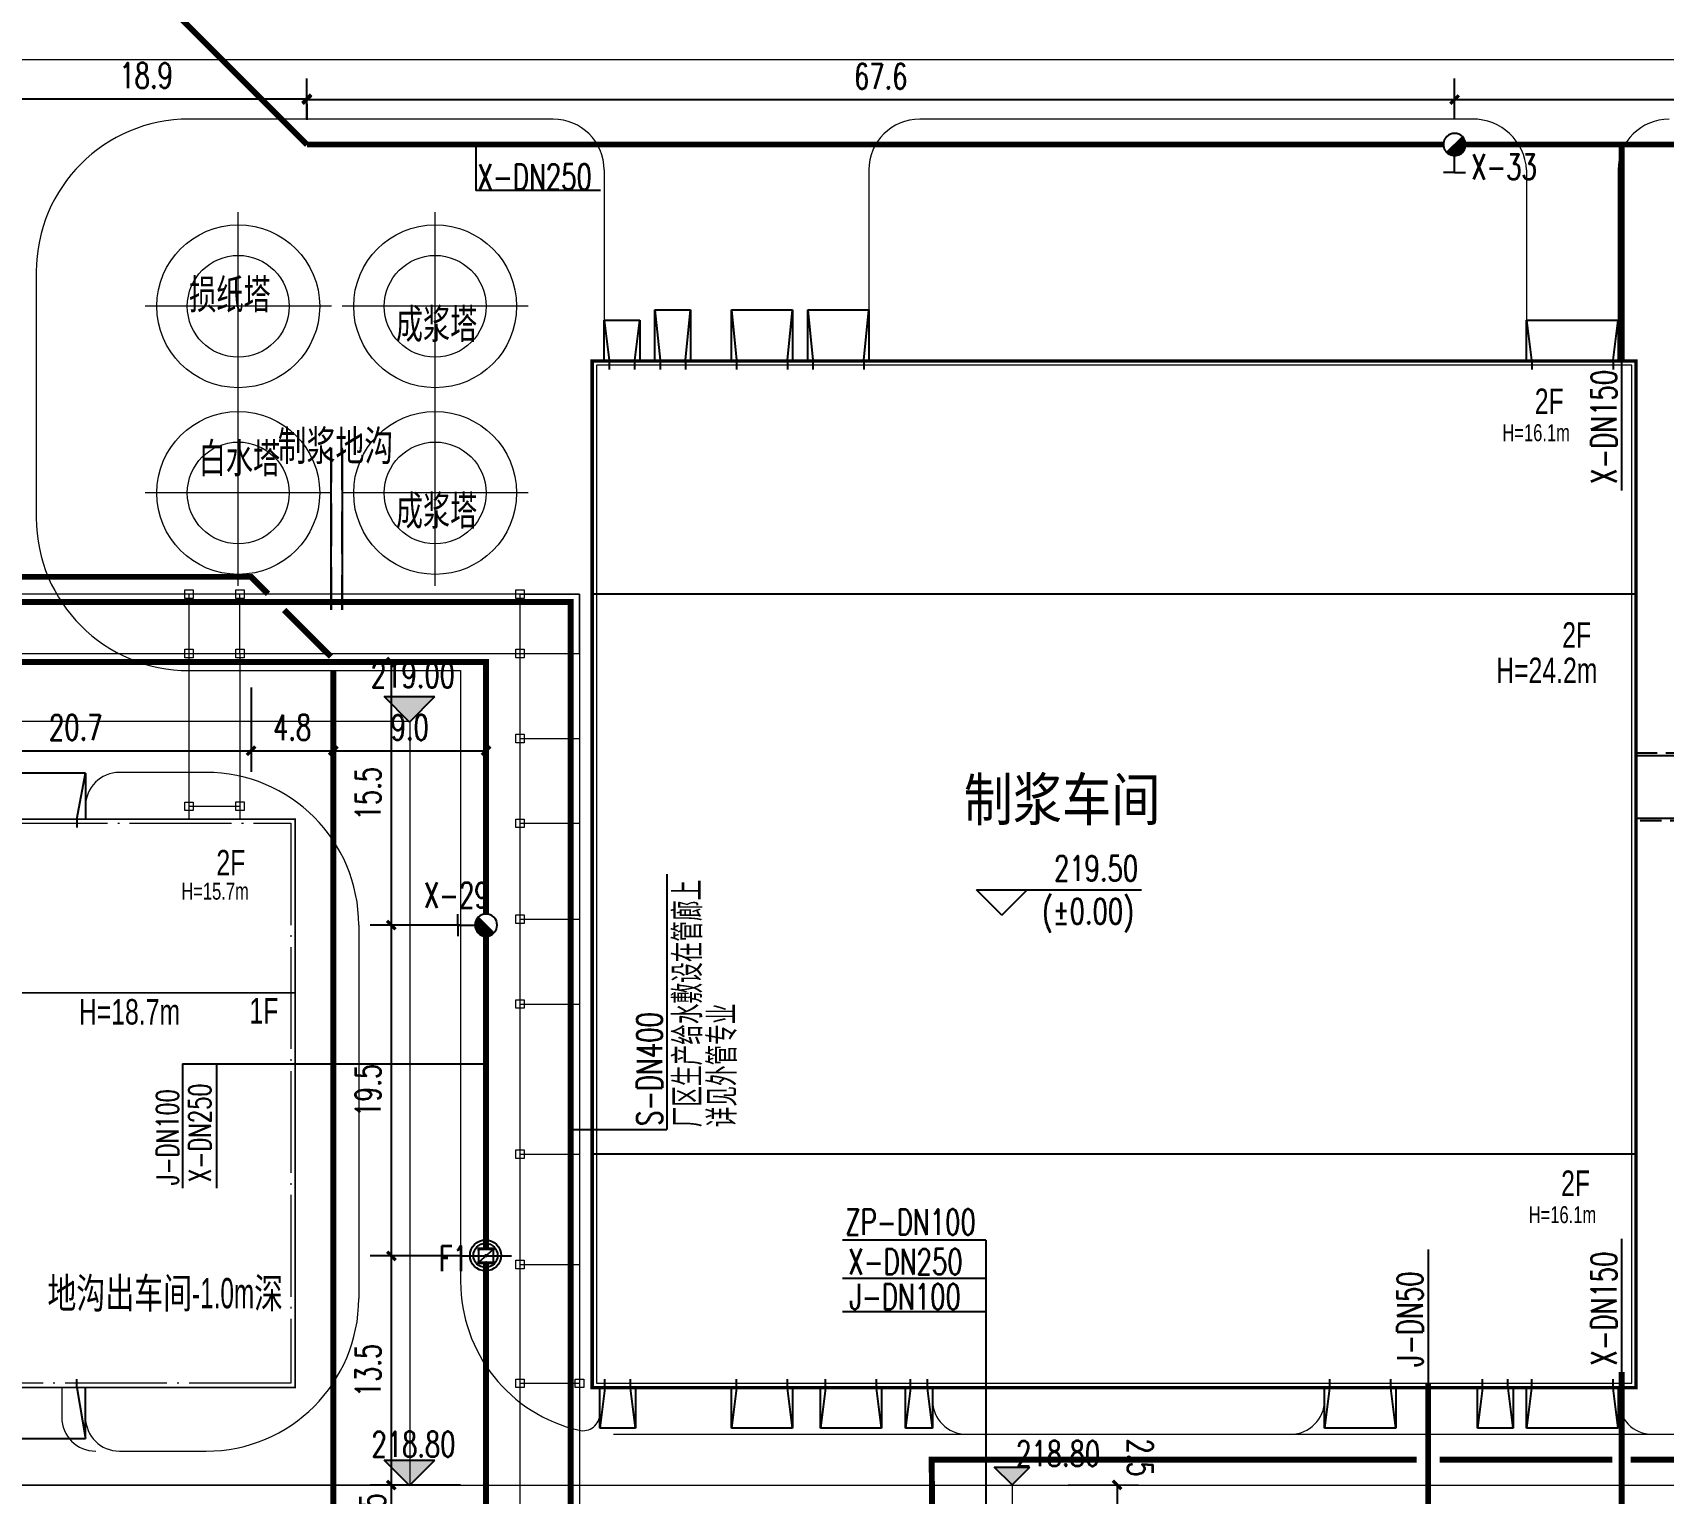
# Model space of a CAD drawing. Header units: metres. Extents: x 497246 to 997717, y 2998582 to 5998198.
# Drawn here: x 499414.8 to 499510.9, y 2999120.8 to 2999206.9 of the extents above; entities that cross this region are included whole.
import ezdxf
from ezdxf.enums import TextEntityAlignment as Align

# ---------------------------------------------------------------- set-up
doc = ezdxf.new("R2010")
doc.units = ezdxf.units.M
doc.header["$LTSCALE"] = 1000
for name, pattern in [('DASH', [0.35, 0.25, -0.1]), ('DASHED2', [0.375, 0.25, -0.125]), ('DOTE', [2.42, 2, -0.2, 0.02, -0.2]), ('HIDDEN', [0.375, 0.25, -0.125])]:
    doc.linetypes.add(name, pattern=pattern)
doc.layers.get('0').update_dxf_attribs({"linetype": 'CONTINUOUS'})
doc.layers.get('Defpoints').update_dxf_attribs({"linetype": 'CONTINUOUS'})
for name, color, linetype in [('DIM_ELEV', 3, 'CONTINUOUS'), ('EQUIP_消火栓', 7, 'CONTINUOUS'), ('eqzj1', 40, 'CONTINUOUS'), ('PIPE-喷淋', 6, 'CONTINUOUS'), ('PIPE-消防', 1, 'CONTINUOUS'), ('PIPE-给水', 3, 'CONTINUOUS'), ('PUB_TEXT', 7, 'CONTINUOUS'), ('STAIR', 2, 'CONTINUOUS'), ('TWT_DIM', 3, 'CONTINUOUS'), ('VALVE_喷淋', 7, 'CONTINUOUS'), ('建筑', 7, 'CONTINUOUS'), ('建筑门坡散水', 9, 'CONTINUOUS'), ('文字', 255, 'CONTINUOUS'), ('新建建筑', 2, 'CONTINUOUS')]:
    doc.layers.add(name, color=color, linetype=linetype)
doc.layers.add('建筑轴线', color=1, linetype='DOTE', lineweight=15, plot=False)
for name, color, linetype, lineweight in [('桁架-管廊', 6, 'CONTINUOUS', 0), ('细线', 7, 'CONTINUOUS', 18), ('设备', 253, 'CONTINUOUS', 15), ('道路', 4, 'CONTINUOUS', 15), ('道路中线', 1, 'DOTE', 13)]:
    doc.layers.add(name, color=color, linetype=linetype, lineweight=lineweight)
doc.styles.add('_HZTXT', font='txt.shx', dxfattribs={"width": 0.8, "bigfont": 'HZTXT.shx'})
doc.styles.add('_TCH_DIM', font='SIMPLEX', dxfattribs={"bigfont": 'GBCBIG'})
doc.styles.add('_TCH_DIM_T3', font='SIMPLEX', dxfattribs={"width": 0.705882, "bigfont": 'GBCBIG'})
doc.styles.add('CLWD', font='ARIALN.TTF')
doc.styles.add('HZTXT', font='txt', dxfattribs={"width": 0.7, "bigfont": 'HZTXT'})
doc.styles.get("Standard").update_dxf_attribs({"font": 'rs.shx', "bigfont": 'hztxt.shx'})
doc.styles.add('TG_LINETYPE', font='SIMPLEX', dxfattribs={"width": 0.8, "height": 3, "bigfont": 'HZTXT'})
doc.styles.add('亨利项目总图布置_2022_8_8_t3--03$0$亨利项目总图布置_2022_8_8_t3--02$0$CEC', font='ARIALN.TTF')
doc.linetypes.add('TG_J', pattern='A,2,-0.3,["J",TG_LINETYPE,S=0.1,R=0,X=-0.23,Y=-0.15],0', length=2.3)
doc.linetypes.add('TG_QS', pattern='A,3,-0.6,["QS",TG_LINETYPE,S=0.1,R=0,X=-0.52,Y=-0.15],0', length=3.6)
doc.linetypes.add('TG_S', pattern='A,2,-0.6,["S",TG_LINETYPE,S=0.1,R=0,X=-0.52,Y=-0.15],0', length=2.6)
doc.linetypes.add('TG_X', pattern='A,3,-0.3,["X",TG_LINETYPE,S=0.1,R=0,X=-0.23,Y=-0.15],0', length=3.3)
doc.linetypes.add('TG_ZP', pattern='A,3,-0.6,["ZP",TG_LINETYPE,S=0.1,R=0,X=-0.6,Y=-0.2],0', length=3.6)
doc.dimstyles.new('_TWT_ARCH&&1', dxfattribs={"dimtxt": 1.4875, "dimasz": 0.5, "dimexe": 1.25, "dimexo": 1.5, "dimgap": 0.63125, "dimtad": 1, "dimdec": 1, "dimzin": 0, "dimdsep": 46, "dimtxsty": '_TCH_DIM_T3', "dimblk": 'ARCHTICK', "dimcen": 0.09, "dimclrt": 7, "dimazin": 2, "dimtfac": 1, "dimtdec": 1, "dimtix": 1, "dimtmove": 2, "dimatfit": 3, "dimfxl": 1, "dimtolj": 1, "dimtzin": 0, "dimarcsym": 0})

# ---------------------------------------------------------------- blocks, each defined once
blk = doc.blocks.new('A$C8b354ef7')
at = {"layer": '设备', "color": 1, "linetype": 'DOTE'}
for p, q in [((5.487, 0), (5.487, 11.015)), ((0, 5.508), (10.975, 5.508))]:
    blk.add_line(p, q, dxfattribs=at)
at = {"layer": '设备'}
blk.add_circle((5.487, 5.475), 4.8, dxfattribs=at)
at = {"layer": '设备', "linetype": 'HIDDEN'}
blk.add_circle((5.487, 5.475), 3, dxfattribs=at)
blk = doc.blocks.new('$VALVE$00000316')
for p, q in [((-125, 72), (125, -72)), ((-125, 72), (-125, -72)), ((-125, 72), (125, 72)), ((125, 72), (125, -72)), ((-125, -72), (125, -72))]:
    blk.add_line(p, q)
at = {"const_width": 21.1}
blk.add_lwpolyline([(-11, 0, 1), (11, 0, 1)], format="xyb", close=True, dxfattribs=at)
for p in [(-125, 0), (125, 0)]:
    blk.add_point(p)
at = {"color": 7, "flags": 9}
for tag in ['XSIZE', 'YSIZE']:
    blk.add_attdef(tag, (0, 0), '', height=0.5, dxfattribs=at)
blk = doc.blocks.new('_ArchTick')
at = {"color": 0, "linetype": 'ByBlock', "const_width": 0.4}
blk.add_lwpolyline([(-0.5, -0.5), (0.5, 0.5)], dxfattribs=at)
blk = doc.blocks.new('*D310')
at = {"layer": 'Defpoints', "color": 0, "transparency": 16777216}
for p in [(499474.308, 2999121.33), (499474.319, 2999118.832), (499478.697, 2999118.85)]:
    blk.add_point(p, dxfattribs=at)
at = {"layer": 'TWT_DIM', "color": 0, "lineweight": -2, "transparency": 16777216}
for p, q in [((499475.808, 2999121.336), (499479.937, 2999121.353)), ((499478.687, 2999121.348), (499478.697, 2999118.85)), ((499475.819, 2999118.838), (499479.947, 2999118.855))]:
    blk.add_line(p, q, dxfattribs=at)
at = {"layer": 'TWT_DIM', "color": 0, "lineweight": -2, "transparency": 16777216, "xscale": 0.5, "yscale": 0.5, "zscale": 0.5}
for p, rotation in [((499478.687, 2999121.348), 90.23729361564837), ((499478.697, 2999118.85), 270.2372936156484)]:
    blk.add_blockref('_ArchTick', p, dxfattribs=dict(at, rotation=rotation))
at = {"layer": 'TWT_DIM', "color": 7, "transparency": 16777216, "insert": (499480.055, 2999122.954), "char_height": 1.4875, "attachment_point": 5, "rotation": 270.23729, "style": '_TCH_DIM_T3'}
blk.add_mtext('\\A1;2.5', dxfattribs=at)
blk = doc.blocks.new('*D333')
at = {"layer": 'Defpoints', "color": 0, "transparency": 16777216}
for p in [(499412.015, 2999204.227), (499430.956, 2999204.227), (499430.956, 2999203.03)]:
    blk.add_point(p, dxfattribs=at)
at = {"layer": 'TWT_DIM', "color": 0, "lineweight": -2, "transparency": 16777216}
for p, q in [((499412.015, 2999203.03), (499430.956, 2999203.03)), ((499412.015, 2999202.727), (499412.015, 2999201.78)), ((499430.956, 2999202.727), (499430.956, 2999201.78))]:
    blk.add_line(p, q, dxfattribs=at)
at = {"layer": 'TWT_DIM', "color": 0, "lineweight": -2, "transparency": 16777216, "xscale": 0.5, "yscale": 0.5, "zscale": 0.5, "rotation": 180}
blk.add_blockref('_ArchTick', (499412.015, 2999203.03), dxfattribs=at)
at = {"layer": 'TWT_DIM', "color": 0, "lineweight": -2, "transparency": 16777216, "xscale": 0.5, "yscale": 0.5, "zscale": 0.5}
blk.add_blockref('_ArchTick', (499430.956, 2999203.03), dxfattribs=at)
at = {"layer": 'TWT_DIM', "color": 7, "transparency": 16777216, "insert": (499421.486, 2999204.405), "char_height": 1.4875, "attachment_point": 5, "style": '_TCH_DIM_T3'}
blk.add_mtext('\\A1;18.9', dxfattribs=at)
blk = doc.blocks.new('*D371')
at = {"layer": 'Defpoints', "color": 0, "transparency": 16777216}
for p in [(499435.934, 2999121.333), (499441.515, 2999121.333), (499441.515, 2999117.83)]:
    blk.add_point(p, dxfattribs=at)
at = {"layer": 'TWT_DIM', "color": 0, "lineweight": -2, "transparency": 16777216}
for p, q in [((499440.015, 2999121.333), (499434.684, 2999121.333)), ((499435.934, 2999121.333), (499435.934, 2999121.833)), ((499435.934, 2999117.83), (499435.934, 2999121.333)), ((499440.015, 2999117.83), (499434.684, 2999117.83)), ((499435.934, 2999117.83), (499435.934, 2999117.33))]:
    blk.add_line(p, q, dxfattribs=at)
at = {"layer": 'TWT_DIM', "color": 0, "lineweight": -2, "transparency": 16777216, "xscale": 0.5, "yscale": 0.5, "zscale": 0.5}
for p, rotation in [((499435.934, 2999121.333), 270), ((499435.934, 2999117.83), 90)]:
    blk.add_blockref('_ArchTick', p, dxfattribs=dict(at, rotation=rotation))
at = {"layer": 'TWT_DIM', "color": 7, "transparency": 16777216, "insert": (499434.833, 2999119.737), "char_height": 1.4875, "attachment_point": 5, "rotation": 90, "style": '_TCH_DIM_T3'}
blk.add_mtext('\\A1;3.5', dxfattribs=at)
blk = doc.blocks.new('*D372')
at = {"layer": 'Defpoints', "color": 0, "transparency": 16777216}
for p in [(499435.934, 2999134.843), (499441.515, 2999134.843), (499441.515, 2999121.333)]:
    blk.add_point(p, dxfattribs=at)
at = {"layer": 'TWT_DIM', "color": 0, "lineweight": -2, "transparency": 16777216}
for p, q in [((499440.015, 2999134.843), (499434.684, 2999134.843)), ((499435.934, 2999121.333), (499435.934, 2999134.843)), ((499440.015, 2999121.333), (499434.684, 2999121.333))]:
    blk.add_line(p, q, dxfattribs=at)
at = {"layer": 'TWT_DIM', "color": 0, "lineweight": -2, "transparency": 16777216, "xscale": 0.5, "yscale": 0.5, "zscale": 0.5}
for p, rotation in [((499435.934, 2999134.843), 90), ((499435.934, 2999121.333), 270)]:
    blk.add_blockref('_ArchTick', p, dxfattribs=dict(at, rotation=rotation))
at = {"layer": 'TWT_DIM', "color": 7, "transparency": 16777216, "insert": (499434.559, 2999128.088), "char_height": 1.4875, "attachment_point": 5, "rotation": 90, "style": '_TCH_DIM_T3'}
blk.add_mtext('\\A1;13.5', dxfattribs=at)
blk = doc.blocks.new('*D373')
at = {"layer": 'Defpoints', "color": 0, "transparency": 16777216}
for p in [(499435.934, 2999154.333), (499441.515, 2999154.333), (499441.515, 2999134.843)]:
    blk.add_point(p, dxfattribs=at)
at = {"layer": 'TWT_DIM', "color": 0, "lineweight": -2, "transparency": 16777216}
for p, q in [((499440.015, 2999154.333), (499434.684, 2999154.333)), ((499435.934, 2999134.843), (499435.934, 2999154.333)), ((499440.015, 2999134.843), (499434.684, 2999134.843))]:
    blk.add_line(p, q, dxfattribs=at)
at = {"layer": 'TWT_DIM', "color": 0, "lineweight": -2, "transparency": 16777216, "xscale": 0.5, "yscale": 0.5, "zscale": 0.5}
for p, rotation in [((499435.934, 2999154.333), 90), ((499435.934, 2999134.843), 270)]:
    blk.add_blockref('_ArchTick', p, dxfattribs=dict(at, rotation=rotation))
at = {"layer": 'TWT_DIM', "color": 7, "transparency": 16777216, "insert": (499434.559, 2999144.588), "char_height": 1.4875, "attachment_point": 5, "rotation": 90, "style": '_TCH_DIM_T3'}
blk.add_mtext('\\A1;19.5', dxfattribs=at)
blk = doc.blocks.new('*D374')
at = {"layer": 'Defpoints', "color": 0, "transparency": 16777216}
for p in [(499435.934, 2999169.833), (499441.515, 2999169.833), (499441.515, 2999154.333)]:
    blk.add_point(p, dxfattribs=at)
at = {"layer": 'TWT_DIM', "color": 0, "lineweight": -2, "transparency": 16777216}
for p, q in [((499440.015, 2999169.833), (499434.684, 2999169.833)), ((499435.934, 2999154.333), (499435.934, 2999169.833)), ((499440.015, 2999154.333), (499434.684, 2999154.333))]:
    blk.add_line(p, q, dxfattribs=at)
at = {"layer": 'TWT_DIM', "color": 0, "lineweight": -2, "transparency": 16777216, "xscale": 0.5, "yscale": 0.5, "zscale": 0.5}
for p, rotation in [((499435.934, 2999169.833), 90), ((499435.934, 2999154.333), 270)]:
    blk.add_blockref('_ArchTick', p, dxfattribs=dict(at, rotation=rotation))
at = {"layer": 'TWT_DIM', "color": 7, "transparency": 16777216, "insert": (499434.559, 2999162.083), "char_height": 1.4875, "attachment_point": 5, "rotation": 90, "style": '_TCH_DIM_T3'}
blk.add_mtext('\\A1;15.5', dxfattribs=at)
blk = doc.blocks.new('*D375')
at = {"layer": 'Defpoints', "color": 0, "transparency": 16777216}
for p in [(499432.515, 2999169.833), (499441.515, 2999169.833), (499441.515, 2999164.61)]:
    blk.add_point(p, dxfattribs=at)
at = {"layer": 'TWT_DIM', "color": 0, "lineweight": -2, "transparency": 16777216}
for p, q in [((499432.515, 2999168.333), (499432.515, 2999163.36)), ((499441.515, 2999168.333), (499441.515, 2999163.36)), ((499432.515, 2999164.61), (499441.515, 2999164.61))]:
    blk.add_line(p, q, dxfattribs=at)
at = {"layer": 'TWT_DIM', "color": 0, "lineweight": -2, "transparency": 16777216, "xscale": 0.5, "yscale": 0.5, "zscale": 0.5, "rotation": 180}
blk.add_blockref('_ArchTick', (499432.515, 2999164.61), dxfattribs=at)
at = {"layer": 'TWT_DIM', "color": 0, "lineweight": -2, "transparency": 16777216, "xscale": 0.5, "yscale": 0.5, "zscale": 0.5}
blk.add_blockref('_ArchTick', (499441.515, 2999164.61), dxfattribs=at)
at = {"layer": 'TWT_DIM', "color": 7, "transparency": 16777216, "insert": (499437.015, 2999165.985), "char_height": 1.4875, "attachment_point": 5, "style": '_TCH_DIM_T3'}
blk.add_mtext('\\A1;9.0', dxfattribs=at)
blk = doc.blocks.new('*D376')
at = {"layer": 'Defpoints', "color": 0, "transparency": 16777216}
for p in [(499427.667, 2999169.833), (499432.515, 2999169.833), (499432.515, 2999164.61)]:
    blk.add_point(p, dxfattribs=at)
at = {"layer": 'TWT_DIM', "color": 0, "lineweight": -2, "transparency": 16777216}
for p, q in [((499427.667, 2999168.333), (499427.667, 2999163.36)), ((499432.515, 2999168.333), (499432.515, 2999163.36)), ((499427.667, 2999164.61), (499432.515, 2999164.61))]:
    blk.add_line(p, q, dxfattribs=at)
at = {"layer": 'TWT_DIM', "color": 0, "lineweight": -2, "transparency": 16777216, "xscale": 0.5, "yscale": 0.5, "zscale": 0.5, "rotation": 180}
blk.add_blockref('_ArchTick', (499427.667, 2999164.61), dxfattribs=at)
at = {"layer": 'TWT_DIM', "color": 0, "lineweight": -2, "transparency": 16777216, "xscale": 0.5, "yscale": 0.5, "zscale": 0.5}
blk.add_blockref('_ArchTick', (499432.515, 2999164.61), dxfattribs=at)
at = {"layer": 'TWT_DIM', "color": 7, "transparency": 16777216, "insert": (499430.091, 2999165.985), "char_height": 1.4875, "attachment_point": 5, "style": '_TCH_DIM_T3'}
blk.add_mtext('\\A1;4.8', dxfattribs=at)
blk = doc.blocks.new('*D377')
at = {"layer": 'Defpoints', "color": 0, "transparency": 16777216}
for p in [(499407.015, 2999169.833), (499427.667, 2999169.833), (499427.667, 2999164.61)]:
    blk.add_point(p, dxfattribs=at)
at = {"layer": 'TWT_DIM', "color": 0, "lineweight": -2, "transparency": 16777216}
for p, q in [((499407.015, 2999168.333), (499407.015, 2999163.36)), ((499427.667, 2999168.333), (499427.667, 2999163.36)), ((499407.015, 2999164.61), (499427.667, 2999164.61))]:
    blk.add_line(p, q, dxfattribs=at)
at = {"layer": 'TWT_DIM', "color": 0, "lineweight": -2, "transparency": 16777216, "xscale": 0.5, "yscale": 0.5, "zscale": 0.5, "rotation": 180}
blk.add_blockref('_ArchTick', (499407.015, 2999164.61), dxfattribs=at)
at = {"layer": 'TWT_DIM', "color": 0, "lineweight": -2, "transparency": 16777216, "xscale": 0.5, "yscale": 0.5, "zscale": 0.5}
blk.add_blockref('_ArchTick', (499427.667, 2999164.61), dxfattribs=at)
at = {"layer": 'TWT_DIM', "color": 7, "transparency": 16777216, "insert": (499417.341, 2999165.985), "char_height": 1.4875, "attachment_point": 5, "style": '_TCH_DIM_T3'}
blk.add_mtext('\\A1;20.7', dxfattribs=at)
blk = doc.blocks.new('*D407')
at = {"layer": 'Defpoints', "color": 0, "transparency": 16777216}
for p in [(499498.573, 2999202.977), (499430.956, 2999200.333), (499498.573, 2999200.333)]:
    blk.add_point(p, dxfattribs=at)
at = {"layer": 'TWT_DIM', "color": 0, "lineweight": -2, "transparency": 16777216}
for p, q in [((499430.956, 2999201.833), (499430.956, 2999204.227)), ((499498.573, 2999201.833), (499498.573, 2999204.227)), ((499430.956, 2999202.977), (499498.573, 2999202.977))]:
    blk.add_line(p, q, dxfattribs=at)
at = {"layer": 'TWT_DIM', "color": 0, "lineweight": -2, "transparency": 16777216, "xscale": 0.5, "yscale": 0.5, "zscale": 0.5, "rotation": 180}
blk.add_blockref('_ArchTick', (499430.956, 2999202.977), dxfattribs=at)
at = {"layer": 'TWT_DIM', "color": 0, "lineweight": -2, "transparency": 16777216, "xscale": 0.5, "yscale": 0.5, "zscale": 0.5}
blk.add_blockref('_ArchTick', (499498.573, 2999202.977), dxfattribs=at)
at = {"layer": 'TWT_DIM', "color": 7, "transparency": 16777216, "insert": (499464.765, 2999204.352), "char_height": 1.4875, "attachment_point": 5, "style": '_TCH_DIM_T3'}
blk.add_mtext('\\A1;67.6', dxfattribs=at)
blk = doc.blocks.new('*D414')
at = {"layer": 'Defpoints', "color": 0, "transparency": 16777216}
for p in [(499582.069, 2999202.977), (499498.573, 2999200.333), (499582.069, 2999200.333)]:
    blk.add_point(p, dxfattribs=at)
at = {"layer": 'TWT_DIM', "color": 0, "lineweight": -2, "transparency": 16777216}
for p, q in [((499498.573, 2999201.833), (499498.573, 2999204.227)), ((499582.069, 2999201.833), (499582.069, 2999204.227)), ((499498.573, 2999202.977), (499582.069, 2999202.977))]:
    blk.add_line(p, q, dxfattribs=at)
at = {"layer": 'TWT_DIM', "color": 0, "lineweight": -2, "transparency": 16777216, "xscale": 0.5, "yscale": 0.5, "zscale": 0.5, "rotation": 180}
blk.add_blockref('_ArchTick', (499498.573, 2999202.977), dxfattribs=at)
at = {"layer": 'TWT_DIM', "color": 0, "lineweight": -2, "transparency": 16777216, "xscale": 0.5, "yscale": 0.5, "zscale": 0.5}
blk.add_blockref('_ArchTick', (499582.069, 2999202.977), dxfattribs=at)
at = {"layer": 'TWT_DIM', "color": 7, "transparency": 16777216, "insert": (499540.321, 2999204.352), "char_height": 1.4875, "attachment_point": 5, "style": '_TCH_DIM_T3'}
blk.add_mtext('\\A1;83.5', dxfattribs=at)
blk = doc.blocks.new('$TwtSys$00000385')
for p, q in [((0, 331), (-130, 331)), ((0, 331), (0, 131)), ((0, 331), (130, 331)), ((92, 92), (-92, -92))]:
    blk.add_line(p, q)
for start, end in [(135, 315), (315, 135)]:
    blk.add_arc((0, 0), 131, start, end)
at = {"color": 0}
for points in [[(-34, 127), (-127, 34), (34, 127), (-127, -34)], [(-93, 93), (-93, 93), (-34, 127), (-127, 34)], [(34, 127), (-127, -34), (93, 93), (-93, -93)]]:
    blk.add_solid(points, dxfattribs=at)

msp = doc.modelspace()

# ---------------------------------------------------------------- hatches: boundary and pattern name
at = {"layer": 'DIM_ELEV'}
for points in [[(499437.006, 2999166.301), (499435.506, 2999167.801), (499438.506, 2999167.801)], [(499437.005, 2999121.312), (499435.505, 2999122.812), (499438.505, 2999122.812)], [(499472.508, 2999121.349), (499471.458, 2999122.399), (499473.558, 2999122.399)]]:
    msp.add_hatch(color=0, dxfattribs=at).paths.add_polyline_path(points)
at = {"layer": 'PIPE-喷淋', "linetype": 'TG_ZP'}
for points in [[(499467.769, 2999122.833), (499467.594, 2999122.831), (499467.593, 2999123.008)], [(499467.769, 2999122.833), (499467.769, 2999123.008), (499467.593, 2999123.008)]]:
    msp.add_hatch(color=0, dxfattribs=at).paths.add_polyline_path(points)
at = {"layer": 'PIPE-消防', "linetype": 'TG_X'}
for points in [[(499441.515, 2999169.833), (499441.515, 2999170.008), (499441.69, 2999170.008)], [(499441.515, 2999169.833), (499441.69, 2999169.833), (499441.69, 2999170.008)]]:
    msp.add_hatch(color=256, dxfattribs=at).paths.add_polyline_path(points)
at = {"layer": 'PIPE-给水'}
for points in [[(499427.667, 2999174.857), (499427.667, 2999175.032), (499427.739, 2999175.032)], [(499427.667, 2999174.857), (499427.79, 2999174.981), (499427.739, 2999175.032)]]:
    msp.add_hatch(color=0, dxfattribs=at).paths.add_polyline_path(points)
at = {"layer": 'PIPE-给水', "linetype": 'TG_S'}
for points in [[(499446.504, 2999173.376), (499446.504, 2999173.551), (499446.679, 2999173.551)], [(499446.504, 2999173.376), (499446.679, 2999173.376), (499446.679, 2999173.551)]]:
    msp.add_hatch(color=111, dxfattribs=at).paths.add_polyline_path(points)

# ---------------------------------------------------------------- linework, layer by layer
at = {"color": 0}
for p, q in [((499509.265, 2999173.833), (499447.765, 2999173.833)), ((499509.265, 2999140.833), (499447.765, 2999140.833)), ((499440.015, 2999134.843), (499443.015, 2999134.843))]:
    msp.add_line(p, q, dxfattribs=at)
at = {"layer": 'DIM_ELEV', "color": 0}
for p, q in [((499437.006, 2999166.301), (499435.506, 2999167.801)), ((499435.506, 2999167.801), (499438.506, 2999167.801)), ((499437.006, 2999166.301), (499438.506, 2999167.801)), ((499437.005, 2999121.312), (499435.505, 2999122.812)), ((499435.505, 2999122.812), (499438.505, 2999122.812)), ((499437.005, 2999121.312), (499438.505, 2999122.812)), ((499472.508, 2999121.349), (499471.458, 2999122.399)), ((499471.458, 2999122.399), (499473.558, 2999122.399)), ((499472.508, 2999121.349), (499473.558, 2999122.399))]:
    msp.add_line(p, q, dxfattribs=at)
at = {"layer": 'eqzj1', "color": 150}
for p, q in [((499432.365, 2999182.407), (499432.365, 2999172.922)), ((499433.066, 2999172.922), (499433.066, 2999182.407))]:
    msp.add_line(p, q, dxfattribs=at)
at = {"layer": 'eqzj1', "color": 150, "linetype": 'DASHED2', "ltscale": 0.01}
for p, q in [((499432.415, 2999172.922), (499432.415, 2999182.458)), ((499433.016, 2999182.458), (499433.016, 2999172.922))]:
    msp.add_line(p, q, dxfattribs=at)
at = {"layer": 'PIPE-喷淋', "color": 0, "linetype": 'TG_ZP', "ltscale": 0.003, "const_width": 0.35}
for points in [[(499467.769, 2999122.833), (499467.799, 2999118.507)], [(499467.769, 2999122.833), (499496.34, 2999122.833)], [(499497.69, 2999122.833), (499507.873, 2999122.833)], [(499508.951, 2999122.833), (499525.367, 2999122.833)]]:
    msp.add_lwpolyline(points, dxfattribs=at)
at = {"layer": 'PIPE-消防', "color": 70, "linetype": 'ByBlock'}
for p, q in [((499440.912, 2999200.333), (499440.912, 2999197.624)), ((499423.628, 2999146.166), (499441.515, 2999146.166)), ((499446.504, 2999142.294), (499452.167, 2999142.294)), ((499470.963, 2999135.773), (499462.506, 2999135.773)), ((499470.963, 2999135.773), (499470.963, 2999116.621))]:
    msp.add_line(p, q, dxfattribs=at)
at = {"layer": 'PIPE-消防', "color": 70, "linetype": 'TG_X', "ltscale": 700}
for p, q in [((499508.411, 2999187.799), (499508.411, 2999179.947)), ((499508.411, 2999135.84), (499508.411, 2999127.989)), ((499497.01, 2999135.217), (499497.01, 2999127.366))]:
    msp.add_line(p, q, dxfattribs=at)
at = {"layer": 'PIPE-消防', "linetype": 'TG_X', "ltscale": 0.005, "const_width": 0.35}
for points in [[(499417.956, 2999213.333), (499430.974, 2999200.314)], [(499430.956, 2999200.333), (499497.92, 2999200.333)], [(499499.227, 2999200.333), (499508.411, 2999200.333)], [(499508.411, 2999200.333), (499508.411, 2999187.491)], [(499508.411, 2999200.333), (499525.84, 2999200.333)], [(499364.059, 2999169.833), (499441.515, 2999169.833)], [(499441.515, 2999154.987), (499441.515, 2999169.833)], [(499441.515, 2999135.303), (499441.515, 2999153.679)], [(499441.515, 2999117.83), (499441.515, 2999134.403)], [(499508.411, 2999127.989), (499508.411, 2999116.833)]]:
    msp.add_lwpolyline(points, dxfattribs=at)
at = {"layer": 'PIPE-给水', "color": 70, "linetype": 'ByBlock'}
for p, q in [((499448.251, 2999197.624), (499440.912, 2999197.624)), ((499452.167, 2999157.335), (499452.167, 2999142.294)), ((499423.628, 2999146.166), (499423.628, 2999138.827)), ((499425.627, 2999146.166), (499425.627, 2999138.827)), ((499471.019, 2999133.51), (499462.506, 2999133.51)), ((499471.019, 2999131.545), (499462.506, 2999131.545))]:
    msp.add_line(p, q, dxfattribs=at)
at = {"layer": 'PIPE-给水', "color": 0, "ltscale": 0.05, "const_width": 0.35}
for points in [[(499407.015, 2999174.857), (499427.667, 2999174.857)], [(499427.667, 2999174.857), (499428.664, 2999173.86)], [(499429.616, 2999172.908), (499432.372, 2999170.152)]]:
    msp.add_lwpolyline(points, dxfattribs=at)
at = {"layer": 'PIPE-给水', "color": 111, "linetype": 'TG_S', "ltscale": 0.004, "const_width": 0.35}
for points in [[(499446.504, 2999173.376), (499393.094, 2999173.376)], [(499446.504, 2999116.62), (499446.504, 2999173.376)]]:
    msp.add_lwpolyline(points, dxfattribs=at)
at = {"layer": 'PIPE-给水', "color": 80, "linetype": 'TG_J', "ltscale": 0.004, "const_width": 0.35}
for points in [[(499432.515, 2999116.62), (499432.515, 2999169.333)], [(499497.015, 2999118.833), (499497.015, 2999127.307)]]:
    msp.add_lwpolyline(points, dxfattribs=at)
at = {"layer": 'STAIR'}
for p, q in [((499417.415, 2999127.083), (499417.915, 2999124.083)), ((499417.915, 2999124.083), (499417.915, 2999127.083)), ((499412.115, 2999124.083), (499417.915, 2999124.083))]:
    msp.add_line(p, q, dxfattribs=at)
at = {"layer": 'VALVE_喷淋', "linetype": 'Continuous'}
for p, q in [((499441.012, 2999135.3), (499442.012, 2999135.306)), ((499441.012, 2999135.3), (499442.012, 2999135.306)), ((499441.013, 2999135.224), (499442.013, 2999135.231)), ((499441.013, 2999135.224), (499442.013, 2999135.231)), ((499441.018, 2999134.474), (499442.018, 2999134.481)), ((499441.018, 2999134.474), (499442.018, 2999134.481)), ((499441.018, 2999134.399), (499442.018, 2999134.406)), ((499441.018, 2999134.399), (499442.018, 2999134.406))]:
    msp.add_line(p, q, dxfattribs=at)
for radius in [0.913, 0.913, 0.713, 0.713]:
    msp.add_circle((499441.482, 2999134.865), radius, dxfattribs=at)
at = {"layer": '建筑'}
for p, q in [((499509.265, 2999173.833), (499447.765, 2999173.833)), ((499509.265, 2999140.833), (499447.765, 2999140.833))]:
    msp.add_line(p, q, dxfattribs=at)
at = {"layer": '建筑', "linetype": 'Continuous', "const_width": 0.1}
for points in [[(499447.765, 2999127.083), (499509.265, 2999127.083), (499509.265, 2999187.583), (499447.765, 2999187.583)], [(499237.765, 2999127.083), (499249.765, 2999127.083), (499249.765, 2999124.233), (499279.965, 2999124.233), (499279.965, 2999127.083), (499357.765, 2999127.083), (499357.765, 2999124.233), (499370.265, 2999124.233), (499370.265, 2999127.083), (499430.265, 2999127.083), (499430.265, 2999160.583), (499237.765, 2999160.583)]]:
    msp.add_lwpolyline(points, close=True, dxfattribs=at)
at = {"layer": '建筑', "linetype": 'DASH', "ltscale": 0.005}
msp.add_lwpolyline([(499509.265, 2999164.483), (499524.765, 2999164.483), (499524.765, 2999160.483), (499509.265, 2999160.483)], close=True, dxfattribs=at)
at = {"layer": '建筑', "flags": 128}
msp.add_lwpolyline([(499430.265, 2999150.333), (499237.765, 2999150.332)], dxfattribs=at)
at = {"layer": '建筑轴线', "ltscale": 3}
msp.add_lwpolyline([(499448.015, 2999127.333), (499509.015, 2999127.333), (499509.015, 2999187.333), (499448.015, 2999187.333)], close=True, dxfattribs=at)
at = {"layer": '建筑轴线', "ltscale": 0.003}
for points in [[(499448.015, 2999127.333), (499509.015, 2999127.333), (499509.015, 2999187.333), (499448.015, 2999187.333)], [(499238.015, 2999160.333), (499430.015, 2999160.333), (499430.015, 2999127.333), (499238.015, 2999127.333)]]:
    msp.add_lwpolyline(points, close=True, dxfattribs=at)
at = {"layer": '建筑门坡散水', "linetype": 'Continuous'}
for p, q in [((499451.465, 2999190.583), (499453.565, 2999190.583)), ((499451.465, 2999187.583), (499451.465, 2999190.583)), ((499451.465, 2999190.583), (499451.762, 2999187.618)), ((499453.269, 2999187.618), (499453.565, 2999190.583)), ((499453.565, 2999190.583), (499453.565, 2999187.583)), ((499455.965, 2999190.583), (499459.565, 2999190.583)), ((499455.965, 2999187.583), (499455.965, 2999190.583)), ((499455.965, 2999190.583), (499456.262, 2999187.618)), ((499459.269, 2999187.618), (499459.565, 2999190.583)), ((499459.565, 2999190.583), (499459.565, 2999187.583)), ((499460.465, 2999190.583), (499464.065, 2999190.583)), ((499460.465, 2999187.583), (499460.465, 2999190.583)), ((499460.465, 2999190.583), (499460.762, 2999187.618)), ((499463.769, 2999187.618), (499464.065, 2999190.583)), ((499464.065, 2999190.583), (499464.065, 2999187.583)), ((499448.465, 2999189.983), (499450.565, 2999189.983)), ((499448.465, 2999187.583), (499448.465, 2999189.983)), ((499448.465, 2999189.983), (499448.761, 2999187.618)), ((499450.27, 2999187.618), (499450.565, 2999189.983)), ((499450.565, 2999189.983), (499450.565, 2999187.583)), ((499502.815, 2999189.983), (499508.215, 2999189.983)), ((499502.815, 2999187.583), (499502.815, 2999189.983)), ((499502.815, 2999189.983), (499503.111, 2999187.618)), ((499507.92, 2999187.618), (499508.215, 2999189.983)), ((499508.215, 2999189.983), (499508.215, 2999187.583)), ((499448.765, 2999187.583), (499448.765, 2999187.083)), ((499450.265, 2999187.583), (499450.265, 2999187.083)), ((499451.765, 2999187.583), (499451.765, 2999187.083)), ((499453.265, 2999187.583), (499453.265, 2999187.083)), ((499456.265, 2999187.583), (499456.265, 2999187.083)), ((499459.265, 2999187.583), (499459.265, 2999187.083)), ((499460.765, 2999187.583), (499460.765, 2999187.083)), ((499463.765, 2999187.583), (499463.765, 2999187.083)), ((499503.115, 2999187.583), (499503.115, 2999187.083)), ((499507.915, 2999187.583), (499507.915, 2999187.083)), ((499417.915, 2999163.283), (499412.115, 2999163.283)), ((499417.415, 2999160.583), (499417.915, 2999163.283)), ((499417.915, 2999163.283), (499417.915, 2999160.583)), ((499417.415, 2999160.583), (499417.415, 2999160.083)), ((499417.415, 2999127.083), (499417.415, 2999127.583)), ((499417.415, 2999127.083), (499417.915, 2999124.083)), ((499417.915, 2999124.083), (499417.915, 2999127.083)), ((499448.215, 2999124.683), (499448.215, 2999127.048)), ((499448.512, 2999127.048), (499448.215, 2999124.683)), ((499448.515, 2999127.083), (499448.515, 2999127.583)), ((499450.015, 2999127.083), (499450.015, 2999127.583)), ((499450.315, 2999124.683), (499450.019, 2999127.048)), ((499450.315, 2999127.048), (499450.315, 2999124.683)), ((499455.965, 2999124.683), (499455.965, 2999127.083)), ((499456.262, 2999127.048), (499455.965, 2999124.683)), ((499456.265, 2999127.083), (499456.265, 2999127.583)), ((499459.265, 2999127.083), (499459.265, 2999127.583)), ((499459.565, 2999124.683), (499459.269, 2999127.048)), ((499459.565, 2999127.083), (499459.565, 2999124.683)), ((499461.215, 2999124.683), (499461.215, 2999127.083)), ((499461.512, 2999127.048), (499461.215, 2999124.683)), ((499461.515, 2999127.083), (499461.515, 2999127.583)), ((499464.515, 2999127.083), (499464.515, 2999127.583)), ((499464.815, 2999124.683), (499464.519, 2999127.048)), ((499464.815, 2999127.083), (499464.815, 2999124.683)), ((499466.215, 2999124.683), (499466.215, 2999127.083)), ((499466.512, 2999127.048), (499466.215, 2999124.683)), ((499466.515, 2999127.083), (499466.515, 2999127.583)), ((499467.515, 2999127.083), (499467.515, 2999127.583)), ((499467.815, 2999124.683), (499467.519, 2999127.048)), ((499467.815, 2999127.083), (499467.815, 2999124.683)), ((499490.915, 2999124.683), (499490.915, 2999127.083)), ((499491.211, 2999127.048), (499490.915, 2999124.683)), ((499491.215, 2999127.083), (499491.215, 2999127.583)), ((499494.815, 2999127.083), (499494.815, 2999127.583)), ((499495.115, 2999124.683), (499494.82, 2999127.048)), ((499495.115, 2999127.083), (499495.115, 2999124.683)), ((499499.915, 2999124.683), (499499.915, 2999127.083)), ((499500.211, 2999127.048), (499499.915, 2999124.683)), ((499500.215, 2999127.083), (499500.215, 2999127.583)), ((499501.715, 2999127.083), (499501.715, 2999127.583)), ((499502.015, 2999124.683), (499501.72, 2999127.048)), ((499502.015, 2999127.083), (499502.015, 2999124.683)), ((499502.815, 2999124.683), (499502.815, 2999127.083)), ((499503.111, 2999127.048), (499502.815, 2999124.683)), ((499503.115, 2999127.083), (499503.115, 2999127.583)), ((499507.915, 2999127.083), (499507.915, 2999127.583)), ((499508.215, 2999124.683), (499507.92, 2999127.048)), ((499508.215, 2999127.083), (499508.215, 2999124.683)), ((499412.115, 2999124.083), (499417.915, 2999124.083)), ((499450.315, 2999124.683), (499448.215, 2999124.683)), ((499459.565, 2999124.683), (499455.965, 2999124.683)), ((499464.815, 2999124.683), (499461.215, 2999124.683)), ((499467.815, 2999124.683), (499466.215, 2999124.683)), ((499495.115, 2999124.683), (499490.915, 2999124.683)), ((499502.015, 2999124.683), (499499.915, 2999124.683)), ((499508.215, 2999124.683), (499502.815, 2999124.683))]:
    msp.add_line(p, q, dxfattribs=at)
at = {"layer": '文字', "color": 0}
for p, q in [((499471.898, 2999154.911), (499470.398, 2999156.411)), ((499470.398, 2999156.411), (499480.126, 2999156.411)), ((499471.898, 2999154.911), (499473.398, 2999156.411))]:
    msp.add_line(p, q, dxfattribs=at)
at = {"layer": '新建建筑', "linetype": 'DASH', "ltscale": 10}
for p, q in [((499509.265, 2999164.333), (499524.765, 2999164.333)), ((499509.265, 2999160.632), (499524.765, 2999160.632))]:
    msp.add_line(p, q, dxfattribs=at)
at = {"layer": '新建建筑', "color": 0, "linetype": 'Continuous', "const_width": 0.2}
msp.add_lwpolyline([(499447.765, 2999127.083), (499509.265, 2999127.083), (499509.265, 2999187.583), (499447.765, 2999187.583)], close=True, dxfattribs=at)
at = {"layer": '桁架-管廊', "linetype": 'ByBlock', "ltscale": 0.2}
for p, q in [((499424.015, 2999170.338), (499424.015, 2999173.838)), ((499427.015, 2999170.339), (499427.015, 2999173.839)), ((499424.015, 2999161.338), (499427.015, 2999161.339))]:
    msp.add_line(p, q, dxfattribs=at)
for points in [[(499423.765, 2999174.088), (499424.265, 2999174.088), (499424.265, 2999173.588), (499423.765, 2999173.588)], [(499426.765, 2999174.089), (499427.265, 2999174.089), (499427.265, 2999173.589), (499426.765, 2999173.589)], [(499443.265, 2999174.088), (499443.765, 2999174.088), (499443.765, 2999173.588), (499443.265, 2999173.588)], [(499423.765, 2999170.588), (499424.265, 2999170.588), (499424.265, 2999170.088), (499423.765, 2999170.088)], [(499426.765, 2999170.589), (499427.265, 2999170.589), (499427.265, 2999170.089), (499426.765, 2999170.089)], [(499443.265, 2999170.588), (499443.765, 2999170.588), (499443.765, 2999170.088), (499443.265, 2999170.088)], [(499443.265, 2999165.583), (499443.765, 2999165.583), (499443.765, 2999165.083), (499443.265, 2999165.083)], [(499423.765, 2999161.588), (499424.265, 2999161.588), (499424.265, 2999161.088), (499423.765, 2999161.088)], [(499426.765, 2999161.589), (499427.265, 2999161.589), (499427.265, 2999161.089), (499426.765, 2999161.089)], [(499443.265, 2999160.583), (499443.765, 2999160.583), (499443.765, 2999160.083), (499443.265, 2999160.083)], [(499443.265, 2999154.933), (499443.765, 2999154.933), (499443.765, 2999154.433), (499443.265, 2999154.433)], [(499443.265, 2999149.933), (499443.765, 2999149.933), (499443.765, 2999149.433), (499443.265, 2999149.433)], [(499443.265, 2999141.083), (499443.765, 2999141.083), (499443.765, 2999140.583), (499443.265, 2999140.583)], [(499443.265, 2999134.583), (499443.765, 2999134.583), (499443.765, 2999134.083), (499443.265, 2999134.083)], [(499443.265, 2999127.583), (499443.765, 2999127.583), (499443.765, 2999127.083), (499443.265, 2999127.083)], [(499446.765, 2999127.583), (499447.265, 2999127.583), (499447.265, 2999127.083), (499446.765, 2999127.083)]]:
    msp.add_lwpolyline(points, close=True, dxfattribs=at)
for points in [[(499389.765, 2999170.333), (499447.015, 2999170.333), (499447.015, 2999173.833), (499389.794, 2999173.833)], [(499443.515, 2999113.843), (499443.515, 2999173.838), (499447.015, 2999173.838), (499447.015, 2999113.843)], [(499424.015, 2999160.583), (499424.015, 2999170.333)], [(499427.015, 2999170.333), (499427.015, 2999160.583)], [(499443.515, 2999165.333), (499447.015, 2999165.333)], [(499443.515, 2999165.333), (499447.015, 2999165.333)], [(499443.515, 2999160.333), (499447.015, 2999160.333)], [(499443.515, 2999160.333), (499447.015, 2999160.333)], [(499443.515, 2999154.683), (499447.015, 2999154.683)], [(499443.515, 2999154.683), (499447.015, 2999154.683)], [(499443.515, 2999149.683), (499447.015, 2999149.683)], [(499443.515, 2999149.683), (499447.015, 2999149.683)], [(499443.515, 2999140.833), (499447.015, 2999140.833)], [(499443.515, 2999140.833), (499447.015, 2999140.833)], [(499443.515, 2999134.333), (499447.015, 2999134.333)], [(499443.515, 2999134.333), (499447.015, 2999134.333)], [(499443.515, 2999127.333), (499447.015, 2999127.333)]]:
    msp.add_lwpolyline(points, dxfattribs=at)
at = {"layer": '道路', "linetype": 'ByBlock', "lineweight": 0, "ltscale": 0.2}
for p, q in [((499445.465, 2999201.833), (499424.015, 2999201.833)), ((499499.615, 2999201.833), (499467.065, 2999201.833)), ((499448.465, 2999198.833), (499448.465, 2999187.583)), ((499464.065, 2999198.833), (499464.065, 2999187.583)), ((499502.815, 2999198.833), (499502.815, 2999187.583)), ((499508.215, 2999198.833), (499508.215, 2999187.583)), ((499415.015, 2999192.833), (499415.015, 2999178.333)), ((499424.015, 2999169.333), (499440.015, 2999169.333)), ((499424.015, 2999169.333), (499440.015, 2999169.333)), ((499440.015, 2999169.333), (499440.015, 2999133.333)), ((499425.015, 2999163.333), (499419.915, 2999163.333)), ((499417.915, 2999160.583), (499417.915, 2999161.333)), ((499434.015, 2999154.333), (499434.015, 2999132.333)), ((499416.515, 2999127.083), (499416.515, 2999125.333)), ((499417.915, 2999127.083), (499417.915, 2999125.333)), ((499448.215, 2999127.083), (499448.215, 2999125.538)), ((499467.815, 2999127.083), (499467.815, 2999126.333)), ((499490.915, 2999127.083), (499490.915, 2999126.333)), ((499508.215, 2999127.083), (499508.215, 2999126.333)), ((499449.015, 2999124.333), (499580.015, 2999124.333)), ((499469.815, 2999124.333), (499488.915, 2999124.333)), ((499510.215, 2999124.333), (499523.865, 2999124.333)), ((499419.915, 2999123.333), (499425.015, 2999123.333))]:
    msp.add_line(p, q, dxfattribs=at)
for centre, radius, start, end in [((499424.015, 2999192.833), 9, 90, 180), ((499445.465, 2999198.833), 3, 0, 90), ((499467.065, 2999198.833), 3, 90, 180), ((499499.644, 2999198.656), 3.176, 3.18124, 90.51398), ((499511.215, 2999198.833), 3, 90, 180), ((499424.015, 2999178.333), 9, 180, 270), ((499419.915, 2999161.333), 2, 90, 180), ((499425.015, 2999154.333), 9, 0, 90), ((499449.015, 2999133.333), 9, 180, 256.99712), ((499425.015, 2999132.333), 9, 270, 0), ((499469.815, 2999126.333), 2, 180, 270), ((499488.915, 2999126.333), 2, 270, 0), ((499510.215, 2999126.333), 2, 180, 270), ((499418.515, 2999125.333), 2, 180, 270), ((499419.915, 2999125.333), 2, 180, 270), ((499447.215, 2999125.538), 1, 256.99712, 0)]:
    msp.add_arc(centre, radius, start, end, dxfattribs=at)
at = {"layer": '道路中线', "ltscale": 5}
for p, q in [((499631.015, 2999205.333), (499412.015, 2999205.333)), ((499437.015, 2999166.333), (499233.332, 2999166.333)), ((499437.015, 2999166.333), (499437.015, 2999121.333)), ((499437.015, 2999121.333), (499233.332, 2999121.333)), ((499233.42, 2999121.333), (499592.515, 2999121.333)), ((499472.515, 2999121.333), (499472.515, 2999066.333))]:
    msp.add_line(p, q, dxfattribs=at)
at = {"layer": '道路中线', "ltscale": 0.005}
for p, q in [((499632.38, 2999205.333), (499412.015, 2999205.333)), ((499437.015, 2999166.333), (499233.332, 2999166.333)), ((499437.015, 2999166.333), (499437.015, 2999121.333)), ((499233.42, 2999121.333), (499592.515, 2999121.333)), ((499472.515, 2999121.333), (499472.515, 2999066.333))]:
    msp.add_line(p, q, dxfattribs=at)

# ---------------------------------------------------------------- block references
at = {"layer": 'EQUIP_消火栓', "xscale": 0.005, "yscale": 0.005, "zscale": 0.005}
for p, rotation in [((499498.573, 2999200.333), 180), ((499441.515, 2999154.333), 90)]:
    msp.add_blockref('$TwtSys$00000385', p, dxfattribs=dict(at, rotation=rotation))
at = {"layer": 'VALVE_喷淋', "linetype": 'Continuous', "xscale": 0.00300418119039787, "yscale": 0.006000000000000001, "zscale": 0.00300418119039787, "rotation": 90.36506124146828}
msp.add_blockref('$VALVE$00000316', (499441.515, 2999134.853), dxfattribs=at)
msp.add_blockref('$VALVE$00000316', (499441.515, 2999134.853), dxfattribs=at)
at = {"layer": '细线', "linetype": 'Continuous'}
for p in [(499421.428, 2999185.325), (499433.028, 2999185.325), (499421.428, 2999174.325), (499433.028, 2999174.325)]:
    msp.add_blockref('A$C8b354ef7', p, dxfattribs=at)

# ---------------------------------------------------------------- texts
at = {"style": '_HZTXT', "width": 0.8}
for s, p in [('损纸塔', (499426.425, 2999191.438)), ('成浆塔', (499438.596, 2999189.689)), ('白水塔', (499426.985, 2999181.784)), ('成浆塔', (499438.596, 2999178.689))]:
    msp.add_text(s, height=2, rotation=0, dxfattribs=at).set_placement(p, align=Align.MIDDLE_CENTER)
at = {"layer": 'PIPE-喷淋', "linetype": 'TG_ZP', "ltscale": 800, "style": 'HZTXT', "width": 0.7}
msp.add_text('ZP-DN100', height=1.508, dxfattribs=at).set_placement((499466.518, 2999136.837, 10.496), align=Align.MIDDLE)
at = {"layer": 'PIPE-消防', "linetype": 'TG_X', "ltscale": 700, "style": 'HZTXT', "width": 0.7}
for p in [(499444.381, 2999198.431), (499466.222, 2999134.495)]:
    msp.add_text('X-DN250', height=1.508, dxfattribs=at).set_placement(p, align=Align.MIDDLE)
at = {"layer": 'PIPE-消防', "color": 140, "linetype": 'TG_X', "ltscale": 700, "style": 'HZTXT', "width": 0.7}
for s, p in [('X-33', (499501.482, 2999199.019)), ('X-29', (499439.786, 2999156.1))]:
    msp.add_text(s, height=1.5, dxfattribs=at).set_placement(p, align=Align.MIDDLE)
at = {"layer": 'PIPE-消防', "linetype": 'TG_X', "ltscale": 700, "style": 'HZTXT', "width": 0.7}
for s, height, p in [('X-DN150', 1.5, (499507.371, 2999183.695)), ('X-DN250', 1.3, (499424.653, 2999142.099)), ('X-DN150', 1.5, (499507.371, 2999131.736))]:
    msp.add_text(s, height=height, rotation=90, dxfattribs=at).set_placement(p, align=Align.MIDDLE)
at = {"layer": 'PIPE-消防', "color": 140, "linetype": 'TG_X', "ltscale": 700, "style": 'HZTXT', "width": 0.7}
msp.add_text('F1', height=1.5, dxfattribs=at).set_placement((499438.728, 2999133.94))
at = {"layer": 'PIPE-给水', "color": 91, "linetype": 'TG_QS', "ltscale": 800, "style": 'HZTXT', "width": 0.7}
msp.add_text('S-DN400', height=1.5, rotation=90, dxfattribs=at).set_placement((499451.143, 2999145.851), align=Align.MIDDLE)
at = {"layer": 'PIPE-给水', "color": 3, "linetype": 'TG_J', "ltscale": 800, "style": 'HZTXT', "width": 0.7}
msp.add_text('J-DN100', height=1.3, rotation=90, dxfattribs=at).set_placement((499422.745, 2999141.838), align=Align.MIDDLE)
at = {"layer": 'PIPE-给水', "color": 3, "linetype": 'ByBlock', "style": 'HZTXT', "width": 0.7}
msp.add_text('J-DN50', height=1.5, rotation=90, dxfattribs=at).set_placement((499495.948, 2999131.113), align=Align.MIDDLE)
at = {"layer": 'PIPE-给水', "color": 3, "linetype": 'TG_J', "ltscale": 800, "style": 'HZTXT', "width": 0.7}
msp.add_text('J-DN100', height=1.508, dxfattribs=at).set_placement((499466.206, 2999132.437), align=Align.MIDDLE)
at = {"layer": 'PUB_TEXT', "color": 1, "style": 'CLWD', "width": 0.7}
for s, p in [('制浆地沟', (499429.232, 2999181.692)), ('地沟出车间-1.0m深', (499415.673, 2999131.754))]:
    msp.add_text(s, height=1.785, dxfattribs=at).set_placement(p)
at = {"layer": 'PUB_TEXT', "color": 0, "style": '_TCH_DIM', "width": 0.705882}
for s, p in [('219.00', (499434.731, 2999168.326)), ('218.80', (499434.765, 2999123.004)), ('218.80', (499472.741, 2999122.449))]:
    msp.add_text(s, height=1.4875, dxfattribs=at).set_placement(p)
at = {"layer": 'PUB_TEXT', "style": '_TCH_DIM'}
for s, height, p in [('厂区生产给水敷设在管廊上', 1.68794, (499454.248, 2999142.421)), ('详见外管专业', 1.6879, (499456.287, 2999142.421))]:
    msp.add_text(s, height=height, rotation=90, dxfattribs=at).set_placement(p)
at = {"layer": '文字', "color": 7, "style": '亨利项目总图布置_2022_8_8_t3--03$0$亨利项目总图布置_2022_8_8_t3--02$0$CEC', "width": 0.85}
for s, height, p in [('2F', 1.5, (499503.298, 2999184.454)), ('H=16.1m', 1, (499501.389, 2999182.852)), ('2F', 1.5, (499504.914, 2999170.682)), ('H=24.2m', 1.5, (499501.023, 2999168.597)), ('制浆车间', 2.5, (499469.653, 2999160.491)), ('2F', 1.5, (499425.625, 2999157.264)), ('H=15.7m', 1, (499423.56, 2999155.835)), ('H=18.7m', 1.5, (499417.525, 2999148.474)), ('1F', 1.5, (499427.573, 2999148.535)), ('2F', 1.5, (499504.849, 2999138.373)), ('H=16.1m', 1, (499502.939, 2999136.77))]:
    msp.add_text(s, height=height, dxfattribs=at).set_placement(p)
at = {"layer": '文字', "color": 0, "style": '_TCH_DIM', "width": 0.705882}
for s, p in [('219.50', (499474.976, 2999156.936)), ('(%%P0.00)', (499474.276, 2999154.399))]:
    msp.add_text(s, height=1.4875, dxfattribs=at).set_placement(p)

# ---------------------------------------------------------------- dimensions: what is measured, and where the dimension line sits
at = {"layer": 'TWT_DIM', "color": 3}
for p1, p2, distance, picture, middle in [((499412.015, 2999204.227), (499430.956, 2999204.227), -1.197, '*D333', (499421.486, 2999204.405)), ((499430.956, 2999200.333), (499498.573, 2999200.333), 2.644, '*D407', (499464.765, 2999204.352)), ((499498.573, 2999200.333), (499582.069, 2999200.333), 2.644, '*D414', (499540.321, 2999204.352)), ((499441.515, 2999154.333), (499441.515, 2999169.833), 5.582, '*D374', (499434.559, 2999162.083)), ((499407.015, 2999169.833), (499427.667, 2999169.833), -5.223, '*D377', (499417.341, 2999165.985)), ((499427.667, 2999169.833), (499432.515, 2999169.833), -5.223, '*D376', (499430.091, 2999165.985)), ((499432.515, 2999169.833), (499441.515, 2999169.833), -5.223, '*D375', (499437.015, 2999165.985)), ((499441.515, 2999134.843), (499441.515, 2999154.333), 5.582, '*D373', (499434.559, 2999144.588)), ((499441.515, 2999121.333), (499441.515, 2999134.843), 5.582, '*D372', (499434.559, 2999128.088))]:
    dim = msp.add_aligned_dim(p1=p1, p2=p2, distance=distance, dimstyle='_TWT_ARCH&&1', dxfattribs=at)
    dim.commit()
    dim.dimension.update_dxf_attribs({"geometry": picture, "text_midpoint": middle})
for base, p1, p2, angle, picture, middle in [((499478.697, 2999118.85), (499474.308, 2999121.33), (499474.319, 2999118.832), 270.23729, '*D310', (499480.055, 2999122.954)), ((499435.934, 2999121.333), (499441.515, 2999117.83), (499441.515, 2999121.333), 90, '*D371', (499434.833, 2999119.737))]:
    dim = msp.add_linear_dim(base=base, p1=p1, p2=p2, angle=angle, dimstyle='_TWT_ARCH&&1', dxfattribs=at)
    dim.commit()
    dim.dimension.update_dxf_attribs({"geometry": picture, "text_midpoint": middle, "dimtype": 129})

doc.saveas('drawing.dxf')
